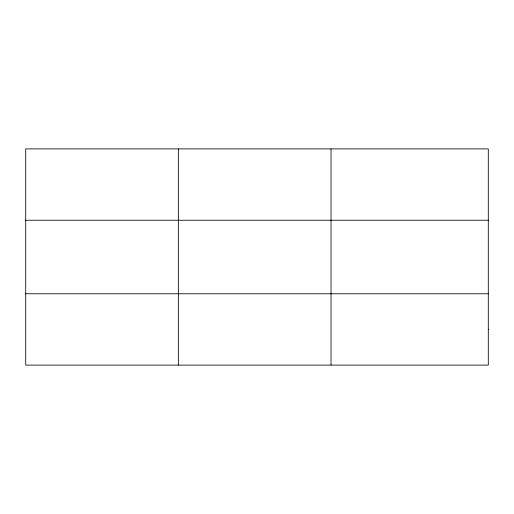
<?xml version="1.0" encoding="UTF-8"?>
<svg xmlns="http://www.w3.org/2000/svg" width="514" height="514" viewBox="0 0 514 514"><rect width="100%" height="100%" fill="white"/><g stroke="black" fill="none" stroke-linecap="round" stroke-linejoin="round"><path stroke-width="0.77" d="M178.358 365.101L178.358 148.899M331.016 365.101L331.016 148.899M25.7 220.243L488.3 220.243M25.7 293.757L488.3 293.757M488.3 329.429L488.3 365.101L25.7 365.101L25.7 148.899L488.3 148.899L488.3 329.429"/></g></svg>
